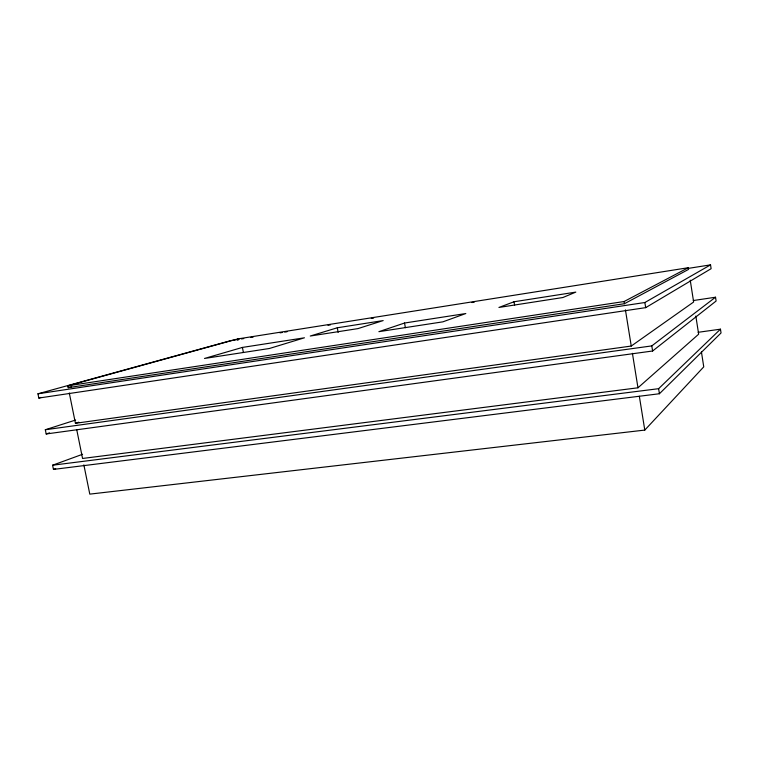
<?xml version="1.0" encoding="UTF-8"?>
<svg xmlns="http://www.w3.org/2000/svg" width="759" height="759" viewBox="0 0 759 759"><rect width="100%" height="100%" fill="white"/><g stroke="black" fill="none" stroke-linecap="round" stroke-linejoin="round"><path stroke-width="1.14" d="M83.86 464.878L89.79 494.128L644.789 430.087L703.754 366.863L701.42 351.863M82.589 454.271L52.589 465.21L53.453 469.413L659.429 393.741L721.05 332.954L720.462 329.178L698.157 332.3M52.589 465.21L658.622 388.684L720.462 329.178M76.754 429.774L82.56 458.464L637.968 387.792L698.659 334.197L695.832 316.048M75.634 420.04L45.322 429.746L46.185 433.968L652.607 351L716.116 301.029L715.528 297.224L693.271 300.545M45.322 429.746L651.791 345.905L715.528 297.224M69.297 392.991L75.435 423.294L631.251 346.047L693.641 302.006L690.225 280.147M239.085 339.311L230.888 340.601L37.95 393.798L38.823 398.048L645.691 307.642L711.126 268.686L710.538 264.872L688.309 268.382M37.95 393.798L644.865 302.518L710.538 264.872M624.429 303.714L688.546 269.398L688.29 267.718L237.633 338.95L67.845 385.819L68.215 387.659L624.429 303.714L624.078 301.532L688.29 267.718M514.023 301.759L498.929 307.452L562.903 297.519L575.815 292.111L514.023 301.759L514.611 305.27M53.453 469.413L55.673 468.588M404.547 323.03L378.883 331.674L442.895 321.835L465.817 313.533L404.547 323.03L405.372 327.698M46.185 433.968L49.544 432.877M75.435 423.294L78.813 422.203M337.309 327.774L310.26 336.028L357.982 328.6L383.181 320.583L337.309 327.774L338.153 332.433M242.425 347.423L204.494 358.466L269.388 348.495L304.444 337.802L242.425 347.423L243.307 352.081M38.823 398.048L41.1 397.403M68.215 387.659L71.631 386.711M241.419 338.941L243.762 338.571M250.783 337.461L253.117 337.091M280.024 332.84L282.367 332.47M284.71 332.1L287.044 331.74M327.992 325.269L330.326 324.899M371.274 318.438L373.618 318.068M471.88 302.547L474.223 302.177M67.845 385.819L624.078 301.532M237.633 338.95L237.909 340.421M625.425 309.881L631.251 346.047M632.418 353.324L637.968 387.792M639.334 396.236L644.789 430.087M644.865 302.518L645.691 307.642M651.791 345.905L652.607 351M658.622 388.684L659.429 393.741"/></g></svg>
